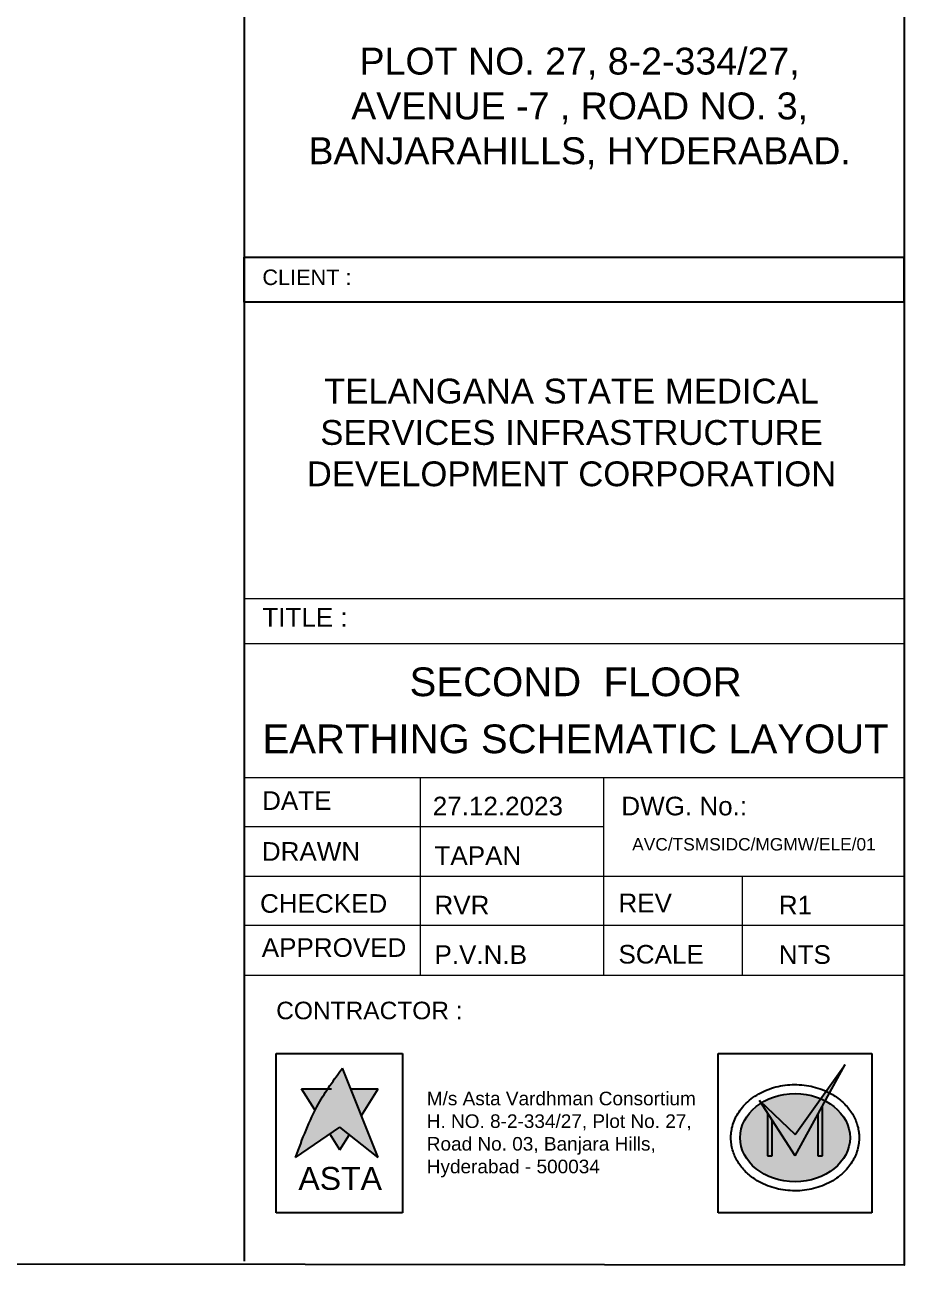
# Model space of a CAD drawing. Extents: x 2982526 to 3410143, y -1442121 to -1332990.
# Drawn here: x 3188626 to 3199262, y -1434266 to -1419268 of the extents above; entities that cross this region are included whole.
import ezdxf
from ezdxf.enums import TextEntityAlignment as Align

# ---------------------------------------------------------------- set-up
doc = ezdxf.new("R2010")
doc.units = 0
doc.header["$MEASUREMENT"] = 0
doc.linetypes.add('1', pattern=[0, 0, 0])
doc.linetypes.add('CONTINOUS', pattern=[0])
doc.layers.get('0').update_dxf_attribs({"color": 6, "linetype": '1'})
for name, color, linetype in [('EP', 3, 'Continuous'), ('LOGO', 250, '1'), ('TITLE', 7, 'Continuous')]:
    doc.layers.add(name, color=color, linetype=linetype)
doc.styles.add('ARIAL', font='arial.ttf')

# ---------------------------------------------------------------- blocks, each defined once
blk = doc.blocks.new('IVF-CONTRACTOR')
at = {"layer": 'LOGO', "lineweight": -3, "true_color": 0x293189}
h = blk.add_hatch(color=177, dxfattribs=at)
h.dxf.hatch_style = 1
edge = h.paths.add_edge_path()
edge.add_spline(control_points=[(3037286, -1386527), (3037185, -1386667), (3036944, -1387001), (3036801, -1387388), (3036719, -1387609)], knot_values=[0, 0, 0, 0, 519.520055, 1226.818077, 1226.818077, 1226.818077, 1226.818077], degree=3, periodic=0)
edge.add_line((3036719, -1387609), (3037255, -1387240))
edge.add_line((3037255, -1387240), (3037717, -1387609))
edge.add_line((3037717, -1387609), (3037286, -1386527))
at = {"layer": 'LOGO', "true_color": 0xed1f24}
h = blk.add_hatch(color=240, dxfattribs=at)
h.dxf.hatch_style = 1
edge = h.paths.add_edge_path()
edge.add_line((3042760, -1387590), (3043125, -1386925))
edge.add_ellipse((3042760, -1387369), major_axis=(-665, 0), ratio=0.800236, start_angle=-123.3804, end_angle=-117.8517)
edge.add_line((3043070, -1386899), (3042760, -1387331))
edge.add_line((3042760, -1387331), (3042356, -1386946))
edge.add_ellipse((3042760, -1387369), major_axis=(-665, 0), ratio=0.800236, start_angle=-52.6357, end_angle=-51.8324)
edge.add_line((3042349, -1386951), (3042760, -1387590))
edge = h.paths.add_edge_path()
edge.add_spline(control_points=[(3043179, -1386828), (3043165, -1386821), (3043150, -1386814), (3043136, -1386807)], knot_values=[-2.156071, -2.156071, -2.156071, -2.156071, -2.090953, -2.090953, -2.090953, -2.090953], degree=3, periodic=0)
edge.add_line((3043136, -1386807), (3043070, -1386899))
edge.add_ellipse((3042760, -1387369), major_axis=(-665, 0), ratio=0.800236, start_angle=-123.3804, end_angle=-117.8517, ccw=False)
edge.add_line((3043125, -1386925), (3043179, -1386828))
edge = h.paths.add_edge_path()
edge.add_line((3043367, -1386486), (3043136, -1386807))
edge.add_spline(control_points=[(3043136, -1386807), (3043150, -1386814), (3043165, -1386821), (3043179, -1386828)], knot_values=[-2.156071, -2.156071, -2.156071, -2.156071, -2.090953, -2.090953, -2.090953, -2.090953], degree=3, periodic=0)
edge.add_line((3043179, -1386828), (3043367, -1386486))
at = {"layer": 'LOGO', "lineweight": -3, "true_color": 0xc7c8ca}
h = blk.add_hatch(color=9, dxfattribs=at)
h.dxf.hatch_style = 1
edge = h.paths.add_edge_path()
edge.add_spline(control_points=[(3036953, -1387033), (3036967, -1387008), (3037022, -1386919), (3037088, -1386836), (3037139, -1386779)], knot_values=[3356.588859, 3356.588859, 3356.588859, 3356.588859, 3831.174934, 5081.098827, 5081.098827, 5081.098827, 5081.098827], degree=3, periodic=0)
edge.add_line((3037139, -1386779), (3036793, -1386779))
edge.add_line((3036793, -1386779), (3036953, -1387033))
h.paths.add_polyline_path([(3037717, -1386779), (3037386, -1386779), (3037515, -1387102)])
h.paths.add_polyline_path([(3037370, -1387332), (3037255, -1387240), (3037134, -1387323), (3037255, -1387517)])
at = {"layer": 'LOGO', "true_color": 0x139b48}
h = blk.add_hatch(color=114, dxfattribs=at)
h.dxf.hatch_style = 1
edge = h.paths.add_edge_path()
edge.add_ellipse((3042760, -1387369), major_axis=(-665, 0), ratio=0.800236, start_angle=-51.8324, end_angle=236.6196)
edge.add_line((3043125, -1386925), (3043091, -1386988))
edge.add_line((3043091, -1386988), (3043091, -1387590))
edge.add_line((3043091, -1387590), (3043036, -1387590))
edge.add_line((3043036, -1387590), (3043036, -1387088))
edge.add_line((3043036, -1387088), (3042760, -1387590))
edge.add_line((3042760, -1387590), (3042484, -1387160))
edge.add_line((3042484, -1387160), (3042484, -1387590))
edge.add_line((3042484, -1387590), (3042428, -1387590))
edge.add_line((3042428, -1387590), (3042428, -1387075))
edge.add_line((3042428, -1387075), (3042349, -1386951))
edge = h.paths.add_edge_path()
edge.add_ellipse((3042760, -1387369), major_axis=(-665, 0), ratio=0.800236, start_angle=-117.8517, end_angle=-52.6357)
edge.add_line((3042356, -1386946), (3042760, -1387331))
edge.add_line((3042760, -1387331), (3043070, -1386899))
at = {"layer": 'LOGO', "true_color": 0xed1f24}
h = blk.add_hatch(color=240, dxfattribs=at)
h.dxf.hatch_style = 1
edge = h.paths.add_edge_path()
edge.add_line((3042329, -1386921), (3042349, -1386951))
edge.add_ellipse((3042760, -1387369), major_axis=(-665, 0), ratio=0.800236, start_angle=-52.6357, end_angle=-51.8324, ccw=False)
edge.add_line((3042356, -1386946), (3042329, -1386921))
at = {"layer": 'LOGO', "true_color": 0x000000}
h = blk.add_hatch(color=18, dxfattribs=at)
h.dxf.hatch_style = 1
h.paths.add_polyline_path([(3042484, -1387160), (3042428, -1387075), (3042428, -1387590), (3042484, -1387590)])
h.paths.add_polyline_path([(3043036, -1387590), (3043091, -1387590), (3043091, -1386988), (3043036, -1387088)])
at = {"layer": 'LOGO', "color": 18, "lineweight": -3, "true_color": 0x000000}
for p, q in [((3036484, -1386350), (3038013, -1386350)), ((3036484, -1388267), (3036484, -1386350)), ((3036485, -1386350), (3038009, -1386350)), ((3036485, -1388278), (3036485, -1386350)), ((3038013, -1386350), (3038013, -1388267)), ((3041829, -1386350), (3043688, -1386350)), ((3043688, -1386350), (3043688, -1388278)), ((3038011, -1388278), (3036483, -1388278))]:
    blk.add_line(p, q, dxfattribs=at)
at = {"layer": 'LOGO', "color": 18, "true_color": 0x000000}
for p, q in [((3036485, -1386350), (3038009, -1386350)), ((3036485, -1388278), (3036485, -1386350)), ((3036485, -1388278), (3036485, -1386350)), ((3036485, -1386350), (3038009, -1386350)), ((3038013, -1386350), (3038013, -1388278)), ((3041829, -1386350), (3043688, -1386350)), ((3041829, -1388278), (3041829, -1386350)), ((3043688, -1386350), (3043688, -1388278)), ((3042760, -1387590), (3043367, -1386486)), ((3042760, -1387331), (3043367, -1386486)), ((3042760, -1387590), (3042329, -1386921)), ((3042329, -1386921), (3042760, -1387331)), ((3042428, -1387075), (3042428, -1387590)), ((3043036, -1387088), (3043036, -1387590)), ((3043091, -1387590), (3043091, -1386988)), ((3042484, -1387590), (3042484, -1387160)), ((3042428, -1387590), (3042484, -1387590)), ((3043036, -1387590), (3043091, -1387590)), ((3038009, -1388278), (3036485, -1388278)), ((3043688, -1388278), (3041829, -1388278))]:
    blk.add_line(p, q, dxfattribs=at)
at = {"layer": 'LOGO', "color": 251, "lineweight": -3, "true_color": 0x636466}
for p, q in [((3037717, -1387609), (3037286, -1386527)), ((3036793, -1386779), (3037155, -1386779)), ((3036953, -1387033), (3036793, -1386779)), ((3037386, -1386779), (3037717, -1386779)), ((3037515, -1387102), (3037717, -1386779)), ((3036719, -1387609), (3037255, -1387240)), ((3037717, -1387609), (3037255, -1387240)), ((3037255, -1387517), (3037134, -1387323)), ((3037255, -1387517), (3037370, -1387332))]:
    blk.add_line(p, q, dxfattribs=at)
at = {"layer": 'LOGO', "color": 18, "true_color": 0x000000}
blk.add_ellipse((3042760, -1387369), major_axis=(-665, 0), ratio=0.800236, start_param=-3.141592653589793, end_param=3.141592653589793, dxfattribs=at)
at = {"layer": 'LOGO', "color": 251, "lineweight": -3, "true_color": 0x636466}
blk.add_spline([(3036719, -1387609), (3036998, -1386959), (3037286, -1386527)], degree=3, dxfattribs=at)
at = {"layer": 'LOGO', "color": 18, "true_color": 0x000000}
blk.add_open_spline([(3043535, -1387369), (3043535, -1387353), (3043534, -1387336), (3043530, -1387296), (3043527, -1387272), (3043516, -1387226), (3043509, -1387202), (3043492, -1387157), (3043483, -1387135), (3043460, -1387092), (3043448, -1387071), (3043420, -1387031), (3043405, -1387011), (3043372, -1386974), (3043355, -1386956), (3043318, -1386922), (3043298, -1386906), (3043258, -1386875), (3043236, -1386861), (3043183, -1386829), (3043150, -1386812), (3043081, -1386783), (3043045, -1386771), (3042972, -1386750), (3042935, -1386742), (3042860, -1386731), (3042821, -1386728), (3042745, -1386726), (3042706, -1386727), (3042630, -1386735), (3042593, -1386741), (3042518, -1386757), (3042482, -1386768), (3042412, -1386794), (3042377, -1386809), (3042312, -1386843), (3042280, -1386862), (3042221, -1386905), (3042194, -1386928), (3042147, -1386974), (3042127, -1386996), (3042091, -1387042), (3042074, -1387067), (3042045, -1387117), (3042033, -1387143), (3042012, -1387197), (3042003, -1387225), (3041992, -1387276), (3041988, -1387299), (3041984, -1387347), (3041984, -1387371), (3041986, -1387418), (3041989, -1387442), (3041997, -1387489), (3042003, -1387512), (3042018, -1387557), (3042026, -1387580), (3042047, -1387623), (3042058, -1387645), (3042084, -1387686), (3042098, -1387706), (3042129, -1387744), (3042145, -1387762), (3042180, -1387798), (3042199, -1387814), (3042238, -1387846), (3042259, -1387861), (3042311, -1387894), (3042343, -1387912), (3042409, -1387944), (3042444, -1387957), (3042515, -1387980), (3042552, -1387989), (3042626, -1388003), (3042664, -1388007), (3042740, -1388012), (3042778, -1388012), (3042854, -1388008), (3042892, -1388003), (3042966, -1387989), (3043003, -1387980), (3043074, -1387958), (3043109, -1387944), (3043175, -1387913), (3043208, -1387895), (3043268, -1387856), (3043297, -1387834), (3043351, -1387787), (3043376, -1387761), (3043416, -1387713), (3043432, -1387690), (3043462, -1387643), (3043475, -1387619), (3043497, -1387569), (3043507, -1387543), (3043522, -1387491), (3043527, -1387464), (3043533, -1387415), (3043535, -1387392), (3043535, -1387369)], degree=3, knots=[-3.141593, -3.141593, -3.141593, -3.141593, -3.06788, -3.06788, -2.960953, -2.960953, -2.854026, -2.854026, -2.747099, -2.747099, -2.640172, -2.640172, -2.533245, -2.533245, -2.426319, -2.426319, -2.319392, -2.319392, -2.212465, -2.212465, -2.059875, -2.059875, -1.907286, -1.907286, -1.754697, -1.754697, -1.602107, -1.602107, -1.449518, -1.449518, -1.296928, -1.296928, -1.144339, -1.144339, -0.99175, -0.99175, -0.83916, -0.83916, -0.686571, -0.686571, -0.558641, -0.558641, -0.43071, -0.43071, -0.30278, -0.30278, -0.17485, -0.17485, -0.068516, -0.068516, 0.037819, 0.037819, 0.144154, 0.144154, 0.250488, 0.250488, 0.356823, 0.356823, 0.463157, 0.463157, 0.569492, 0.569492, 0.675826, 0.675826, 0.782161, 0.782161, 0.888495, 0.888495, 1.039928, 1.039928, 1.191361, 1.191361, 1.342794, 1.342794, 1.494227, 1.494227, 1.64566, 1.64566, 1.797093, 1.797093, 1.948526, 1.948526, 2.099959, 2.099959, 2.251392, 2.251392, 2.402825, 2.402825, 2.554258, 2.554258, 2.675591, 2.675591, 2.796924, 2.796924, 2.918258, 2.918258, 3.039591, 3.039591, 3.141593, 3.141593, 3.141593, 3.141593], dxfattribs=at)
at = {"layer": 'LOGO', "lineweight": -3, "attachment_point": 1, "style": 'ARIAL'}
for s, width, gutter_width, insert, char_height in [('{\\C256;CONTRACTOR :}', 3919.85, 1060, (3036485, -1385725), 212.06), ('{\\C256;M/s Asta Vardhman Consortium\\PH. NO. 8-2-334/27, Plot No. 27, Road No. 03, Banjara Hills, Hyderabad - 500034}', 3696.75, 822, (3038306, -1386813), 164.38)]:
    blk.add_mtext_dynamic_manual_height_columns(s, width=width, gutter_width=gutter_width, heights=[0], dxfattribs=dict(at, insert=insert, char_height=char_height))
at = {"layer": 'LOGO', "color": 18, "lineweight": 100, "true_color": 0x000000, "insert": (3036754, -1387723), "char_height": 276.9, "attachment_point": 1, "style": 'ARIAL'}
blk.add_mtext_dynamic_manual_height_columns('ASTA', width=997.56, gutter_width=254, heights=[0], dxfattribs=at)

msp = doc.modelspace()

# ---------------------------------------------------------------- linework, layer by layer
at = {"color": 18, "lineweight": 0, "ltscale": 2, "true_color": 0x000000}
for p, q in [((3191280.5, -1428370.3), (3199261.5, -1428370.3)), ((3191280.5, -1430758.2), (3199261.5, -1430758.2))]:
    msp.add_line(p, q, dxfattribs=at)
at = {"color": 18, "lineweight": 0, "true_color": 0x000000}
for p, q in [((3193413.1, -1430758.2), (3193413.1, -1428366.3)), ((3195623.4, -1428366.3), (3195623.4, -1430758.2)), ((3195623.4, -1428964.4), (3191280.5, -1428964.4)), ((3191280.5, -1429562.5), (3199261.5, -1429562.5)), ((3197304.4, -1430758.2), (3197304.4, -1429562.5)), ((3199261.5, -1430160.4), (3191280.5, -1430160.4))]:
    msp.add_line(p, q, dxfattribs=at)
at = {"layer": 'EP', "color": 0, "linetype": 'CONTINOUS', "lineweight": -3, "ltscale": 0.2}
msp.add_lwpolyline([(3155785.9, -1405877.8), (3199259.8, -1405926.4), (3199259.8, -1434266), (3155785.9, -1434217.4)], close=True, dxfattribs=at)
at = {"layer": 'TITLE', "color": 18, "true_color": 0x000000}
msp.add_line((3191280.5, -1405944.7), (3191280.5, -1434217.4), dxfattribs=at)
msp.add_lwpolyline([(3191280.4, -1422076.2), (3199258.7, -1422076.2), (3199258.7, -1422623.7), (3191280.4, -1422623.7)], close=True, dxfattribs=at)
at = {"layer": 'TITLE', "color": 18, "lineweight": 0, "true_color": 0x000000}
msp.add_lwpolyline([(3191280.5, -1426205.8), (3199258.6, -1426205.8), (3199258.6, -1426753.3), (3191280.5, -1426753.3)], close=True, dxfattribs=at)

# ---------------------------------------------------------------- block references
at = {"color": 0}
msp.add_blockref('IVF-CONTRACTOR', (155181.6, -45355.2), dxfattribs=at)

# ---------------------------------------------------------------- texts
at = {"layer": 'TITLE', "color": 18, "true_color": 0x000000, "style": 'ARIAL'}
msp.add_text('CLIENT :', height=187.72, dxfattribs=at).set_placement((3191499.7, -1422415.1))
at = {"layer": 'TITLE', "color": 18, "lineweight": 0, "true_color": 0x000000, "style": 'ARIAL'}
for s, p in [('TITLE :', (3191499.7, -1426544.6)), ('27.12.2023', (3193560, -1428827)), ('DWG. No.:', (3195840.7, -1428827)), ('TAPAN', (3193581, -1429426.7)), ('RVR', (3193581, -1430024.8)), ('REV', (3195805.9, -1429998.4)), ('R1', (3197745, -1430024.8)), ('P.V.N.B', (3193581, -1430622.6)), ('SCALE', (3195805.9, -1430619)), ('NTS', (3197745, -1430622.6))]:
    msp.add_text(s, height=225.27, dxfattribs=at).set_placement(p)
for s, height, p in [('SECOND  FLOOR', 347.273, (3195287.9, -1427385.9, -897.6)), ('EARTHING SCHEMATIC LAYOUT', 347.273, (3195287.9, -1428075.6, -897.6)), ('AVC/TSMSIDC/MGMW/ELE/01', 150, (3197444.7, -1429251.8))]:
    msp.add_text(s, height=height, dxfattribs=at).set_placement(p, align=Align.CENTER)
for s, p in [('DATE', (3191915.9, -1428648.3)), ('DRAWN ', (3192131.3, -1429263.4)), ('CHECKED', (3192240.4, -1429892.2)), ('APPROVED', (3192366.4, -1430425.3))]:
    msp.add_text(s, height=225.27, dxfattribs=at).set_placement(p, align=Align.MIDDLE_CENTER)
at = {"layer": 'TITLE', "color": 18, "true_color": 0x000000, "attachment_point": 2, "rotation": 0.00005, "style": 'ARIAL'}
for s, insert, char_height, width in [('PLOT NO. 27, 8-2-334/27, AVENUE -7 , ROAD NO. 3, BANJARAHILLS, HYDERABAD. ', (3195336.4, -1419544.9, -1105.4), 325, 6552.967), ('TELANGANA STATE MEDICAL \\PSERVICES INFRASTRUCTURE DEVELOPMENT CORPORATION', (3195238.2, -1423547.2), 300, 7552.182)]:
    msp.add_mtext(s, dxfattribs=dict(at, insert=insert, char_height=char_height, width=width))

doc.saveas('drawing.dxf')
